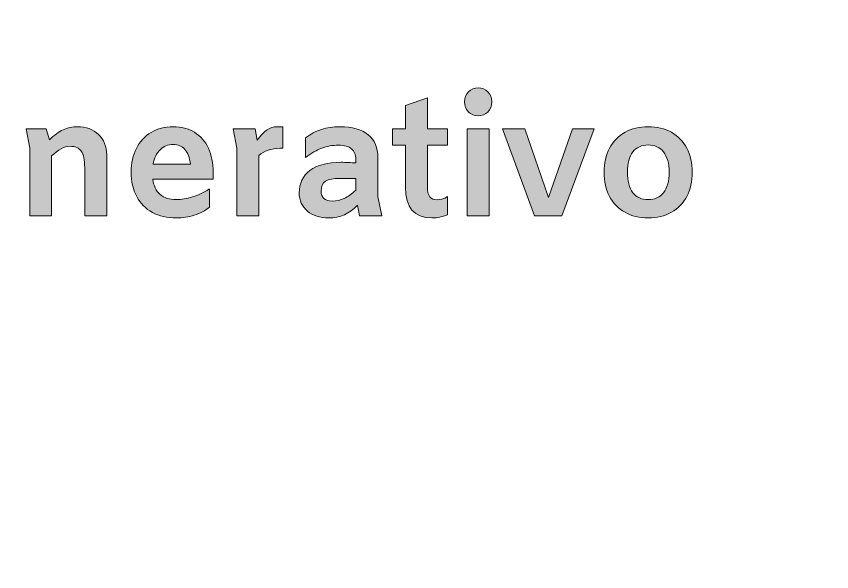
# Model space of a CAD drawing. Header units: millimetres. Extents: x 6 to 133, y 303 to 393.
# Drawn here: x 90.89 to 112.14, y 324.43 to 338.89 of the extents above; entities that cross this region are included whole.
import ezdxf

# ---------------------------------------------------------------- set-up
doc = ezdxf.new("R2010")
doc.units = ezdxf.units.MM
doc.header["$MEASUREMENT"] = 0

# ---------------------------------------------------------------- blocks, each defined once
blk = doc.blocks.new('block 2')
at = {"color": 188, "lineweight": 35, "true_color": 0x161224}
blk.add_open_spline([(21.418, 393.141), (21.418, 393.141), (6.418, 303.141), (6.418, 303.141), (6.418, 303.141), (118.799, 303.141), (118.799, 303.141), (118.799, 303.141), (133.023, 388.483), (133.023, 388.483), (133.386, 390.662), (131.914, 392.723), (129.735, 393.086), (129.518, 393.122), (129.298, 393.141), (129.078, 393.141), (129.078, 393.141), (21.418, 393.141), (21.418, 393.141)], degree=3, knots=[0, 0, 0, 0, 1, 1, 1, 2, 2, 2, 3, 3, 3, 4, 4, 4, 5, 5, 5, 6, 6, 6, 6], dxfattribs=at)
blk = doc.blocks.new('block 74')
at = {"true_color": 0xffffff}
h = blk.add_hatch(color=7, dxfattribs=at)
h.dxf.hatch_style = 2
edge = h.paths.add_edge_path()
edge.add_spline(control_points=[(92.485, 336.02), (92.713, 336.02), (92.896, 335.952), (93.036, 335.816), (93.178, 335.683), (93.249, 335.505), (93.249, 335.283), (93.249, 335.283), (93.249, 333.699), (93.249, 333.699), (93.249, 333.699), (92.676, 333.699), (92.676, 333.699), (92.676, 333.699), (92.676, 334.959), (92.676, 334.959), (92.676, 335.155), (92.646, 335.295), (92.587, 335.381), (92.527, 335.467), (92.43, 335.51), (92.294, 335.51), (92.143, 335.51), (91.984, 335.426), (91.815, 335.257), (91.815, 335.257), (91.815, 333.699), (91.815, 333.699), (91.815, 333.699), (91.242, 333.699), (91.242, 333.699), (91.242, 333.699), (91.242, 335.461), (91.242, 335.461), (91.242, 335.461), (91.149, 335.967), (91.149, 335.967), (91.149, 335.967), (91.673, 335.967), (91.673, 335.967), (91.673, 335.967), (91.757, 335.674), (91.757, 335.674), (91.881, 335.798), (92.001, 335.887), (92.117, 335.941), (92.232, 335.994), (92.354, 336.02), (92.485, 336.02)], knot_values=[0, 0, 0, 0, 1, 1, 1, 2, 2, 2, 3, 3, 3, 4, 4, 4, 5, 5, 5, 6, 6, 6, 7, 7, 7, 8, 8, 8, 9, 9, 9, 10, 10, 10, 11, 11, 11, 12, 12, 12, 13, 13, 13, 14, 14, 14, 15, 15, 15, 16, 16, 16, 16], degree=3, periodic=1)
at = {"lineweight": 0}
blk.add_open_spline([(92.485, 336.02), (92.713, 336.02), (92.896, 335.952), (93.036, 335.816), (93.178, 335.683), (93.249, 335.505), (93.249, 335.283), (93.249, 335.283), (93.249, 333.699), (93.249, 333.699), (93.249, 333.699), (92.676, 333.699), (92.676, 333.699), (92.676, 333.699), (92.676, 334.959), (92.676, 334.959), (92.676, 335.155), (92.646, 335.295), (92.587, 335.381), (92.527, 335.467), (92.43, 335.51), (92.294, 335.51), (92.143, 335.51), (91.984, 335.426), (91.815, 335.257), (91.815, 335.257), (91.815, 333.699), (91.815, 333.699), (91.815, 333.699), (91.242, 333.699), (91.242, 333.699), (91.242, 333.699), (91.242, 335.461), (91.242, 335.461), (91.242, 335.461), (91.149, 335.967), (91.149, 335.967), (91.149, 335.967), (91.673, 335.967), (91.673, 335.967), (91.673, 335.967), (91.757, 335.674), (91.757, 335.674), (91.881, 335.798), (92.001, 335.887), (92.117, 335.941), (92.232, 335.994), (92.354, 336.02), (92.485, 336.02)], degree=3, knots=[0, 0, 0, 0, 1, 1, 1, 2, 2, 2, 3, 3, 3, 4, 4, 4, 5, 5, 5, 6, 6, 6, 7, 7, 7, 8, 8, 8, 9, 9, 9, 10, 10, 10, 11, 11, 11, 12, 12, 12, 13, 13, 13, 14, 14, 14, 15, 15, 15, 16, 16, 16, 16], dxfattribs=at)
blk = doc.blocks.new('block 73')
blk.add_blockref('block 74', (0, 0))
blk = doc.blocks.new('block 72')
blk.add_blockref('block 73', (0, 0))
blk = doc.blocks.new('block 77')
at = {"true_color": 0xffffff}
h = blk.add_hatch(color=7, dxfattribs=at)
h.dxf.hatch_style = 2
edge = h.paths.add_edge_path()
edge.add_spline(control_points=[(96.024, 334.657), (96.024, 334.657), (94.448, 334.657), (94.448, 334.657), (94.471, 334.485), (94.534, 334.352), (94.639, 334.258), (94.745, 334.166), (94.887, 334.12), (95.065, 334.12), (95.195, 334.12), (95.336, 334.144), (95.487, 334.191), (95.64, 334.238), (95.782, 334.305), (95.913, 334.391), (95.913, 334.391), (95.931, 334.391), (95.931, 334.391), (95.931, 334.391), (95.931, 333.925), (95.931, 333.925), (95.815, 333.836), (95.682, 333.766), (95.531, 333.716), (95.382, 333.67), (95.226, 333.645), (95.06, 333.645), (94.823, 333.645), (94.616, 333.693), (94.439, 333.787), (94.261, 333.885), (94.125, 334.023), (94.03, 334.2), (93.935, 334.38), (93.888, 334.592), (93.888, 334.835), (93.888, 335.068), (93.933, 335.275), (94.022, 335.452), (94.113, 335.632), (94.241, 335.772), (94.408, 335.869), (94.573, 335.969), (94.764, 336.02), (94.98, 336.02), (95.194, 336.02), (95.378, 335.972), (95.535, 335.874), (95.695, 335.778), (95.816, 335.641), (95.899, 335.461), (95.982, 335.283), (96.024, 335.075), (96.024, 334.835), (96.024, 334.835), (96.024, 334.657), (96.024, 334.657)], knot_values=[0, 0, 0, 0, 1, 1, 1, 2, 2, 2, 3, 3, 3, 4, 4, 4, 5, 5, 5, 6, 6, 6, 7, 7, 7, 8, 8, 8, 9, 9, 9, 10, 10, 10, 11, 11, 11, 12, 12, 12, 13, 13, 13, 14, 14, 14, 15, 15, 15, 16, 16, 16, 17, 17, 17, 18, 18, 18, 19, 19, 19, 19], degree=3, periodic=1)
edge = h.paths.add_edge_path()
edge.add_spline(control_points=[(94.98, 335.559), (94.844, 335.559), (94.73, 335.512), (94.639, 335.421), (94.55, 335.332), (94.489, 335.208), (94.457, 335.048), (94.457, 335.048), (95.433, 335.048), (95.433, 335.048), (95.409, 335.214), (95.36, 335.339), (95.287, 335.426), (95.212, 335.514), (95.11, 335.559), (94.98, 335.559)], knot_values=[0, 0, 0, 0, 1, 1, 1, 2, 2, 2, 3, 3, 3, 4, 4, 4, 5, 5, 5, 5], degree=3, periodic=1)
at = {"lineweight": 0}
for points, knots in [([(96.024, 334.657), (96.024, 334.657), (94.448, 334.657), (94.448, 334.657), (94.471, 334.485), (94.534, 334.352), (94.639, 334.258), (94.745, 334.166), (94.887, 334.12), (95.065, 334.12), (95.195, 334.12), (95.336, 334.144), (95.487, 334.191), (95.64, 334.238), (95.782, 334.305), (95.913, 334.391), (95.913, 334.391), (95.931, 334.391), (95.931, 334.391), (95.931, 334.391), (95.931, 333.925), (95.931, 333.925), (95.815, 333.836), (95.682, 333.766), (95.531, 333.716), (95.382, 333.67), (95.226, 333.645), (95.06, 333.645), (94.823, 333.645), (94.616, 333.693), (94.439, 333.787), (94.261, 333.885), (94.125, 334.023), (94.03, 334.2), (93.935, 334.38), (93.888, 334.592), (93.888, 334.835), (93.888, 335.068), (93.933, 335.275), (94.022, 335.452), (94.113, 335.632), (94.241, 335.772), (94.408, 335.869), (94.573, 335.969), (94.764, 336.02), (94.98, 336.02), (95.194, 336.02), (95.378, 335.972), (95.535, 335.874), (95.695, 335.778), (95.816, 335.641), (95.899, 335.461), (95.982, 335.283), (96.024, 335.075), (96.024, 334.835), (96.024, 334.835), (96.024, 334.657), (96.024, 334.657)], [0, 0, 0, 0, 1, 1, 1, 2, 2, 2, 3, 3, 3, 4, 4, 4, 5, 5, 5, 6, 6, 6, 7, 7, 7, 8, 8, 8, 9, 9, 9, 10, 10, 10, 11, 11, 11, 12, 12, 12, 13, 13, 13, 14, 14, 14, 15, 15, 15, 16, 16, 16, 17, 17, 17, 18, 18, 18, 19, 19, 19, 19]), ([(94.98, 335.559), (94.844, 335.559), (94.73, 335.512), (94.639, 335.421), (94.55, 335.332), (94.489, 335.208), (94.457, 335.048), (94.457, 335.048), (95.433, 335.048), (95.433, 335.048), (95.409, 335.214), (95.36, 335.339), (95.287, 335.426), (95.212, 335.514), (95.11, 335.559), (94.98, 335.559)], [0, 0, 0, 0, 1, 1, 1, 2, 2, 2, 3, 3, 3, 4, 4, 4, 5, 5, 5, 5])]:
    blk.add_open_spline(points, degree=3, knots=knots, dxfattribs=at)
blk = doc.blocks.new('block 76')
blk.add_blockref('block 77', (0, 0))
blk = doc.blocks.new('block 75')
blk.add_blockref('block 76', (0, 0))
blk = doc.blocks.new('block 80')
at = {"true_color": 0xffffff}
h = blk.add_hatch(color=7, dxfattribs=at)
h.dxf.hatch_style = 2
edge = h.paths.add_edge_path()
edge.add_spline(control_points=[(97.835, 336.02), (97.835, 336.02), (97.835, 335.457), (97.835, 335.457), (97.835, 335.457), (97.764, 335.457), (97.764, 335.457), (97.535, 335.457), (97.351, 335.392), (97.209, 335.266), (97.209, 335.266), (97.209, 333.699), (97.209, 333.699), (97.209, 333.699), (96.636, 333.699), (96.636, 333.699), (96.636, 333.699), (96.636, 335.461), (96.636, 335.461), (96.636, 335.461), (96.543, 335.967), (96.543, 335.967), (96.543, 335.967), (97.116, 335.967), (97.116, 335.967), (97.116, 335.967), (97.173, 335.665), (97.173, 335.665), (97.268, 335.798), (97.353, 335.889), (97.431, 335.941), (97.511, 335.994), (97.597, 336.02), (97.693, 336.02), (97.693, 336.02), (97.835, 336.02), (97.835, 336.02)], knot_values=[0, 0, 0, 0, 1, 1, 1, 2, 2, 2, 3, 3, 3, 4, 4, 4, 5, 5, 5, 6, 6, 6, 7, 7, 7, 8, 8, 8, 9, 9, 9, 10, 10, 10, 11, 11, 11, 12, 12, 12, 12], degree=3, periodic=1)
at = {"lineweight": 0}
blk.add_open_spline([(97.835, 336.02), (97.835, 336.02), (97.835, 335.457), (97.835, 335.457), (97.835, 335.457), (97.764, 335.457), (97.764, 335.457), (97.535, 335.457), (97.351, 335.392), (97.209, 335.266), (97.209, 335.266), (97.209, 333.699), (97.209, 333.699), (97.209, 333.699), (96.636, 333.699), (96.636, 333.699), (96.636, 333.699), (96.636, 335.461), (96.636, 335.461), (96.636, 335.461), (96.543, 335.967), (96.543, 335.967), (96.543, 335.967), (97.116, 335.967), (97.116, 335.967), (97.116, 335.967), (97.173, 335.665), (97.173, 335.665), (97.268, 335.798), (97.353, 335.889), (97.431, 335.941), (97.511, 335.994), (97.597, 336.02), (97.693, 336.02), (97.693, 336.02), (97.835, 336.02), (97.835, 336.02)], degree=3, knots=[0, 0, 0, 0, 1, 1, 1, 2, 2, 2, 3, 3, 3, 4, 4, 4, 5, 5, 5, 6, 6, 6, 7, 7, 7, 8, 8, 8, 9, 9, 9, 10, 10, 10, 11, 11, 11, 12, 12, 12, 12], dxfattribs=at)
blk = doc.blocks.new('block 79')
blk.add_blockref('block 80', (0, 0))
blk = doc.blocks.new('block 78')
blk.add_blockref('block 79', (0, 0))
blk = doc.blocks.new('block 83')
at = {"true_color": 0xffffff}
h = blk.add_hatch(color=7, dxfattribs=at)
h.dxf.hatch_style = 2
edge = h.paths.add_edge_path()
edge.add_spline(control_points=[(99.836, 333.699), (99.836, 333.699), (99.783, 333.974), (99.783, 333.974), (99.576, 333.754), (99.327, 333.645), (99.037, 333.645), (98.809, 333.645), (98.622, 333.704), (98.478, 333.823), (98.336, 333.944), (98.265, 334.1), (98.265, 334.293), (98.265, 334.544), (98.358, 334.74), (98.544, 334.879), (98.731, 335.022), (99.002, 335.093), (99.357, 335.093), (99.483, 335.093), (99.611, 335.086), (99.739, 335.075), (99.739, 335.075), (99.739, 335.159), (99.739, 335.159), (99.739, 335.286), (99.701, 335.381), (99.628, 335.443), (99.557, 335.505), (99.442, 335.537), (99.286, 335.537), (99.132, 335.537), (98.988, 335.511), (98.855, 335.461), (98.724, 335.41), (98.582, 335.329), (98.429, 335.217), (98.429, 335.217), (98.429, 335.727), (98.429, 335.727), (98.562, 335.827), (98.701, 335.902), (98.846, 335.949), (98.991, 335.996), (99.15, 336.02), (99.326, 336.02), (99.648, 336.02), (99.894, 335.951), (100.063, 335.812), (100.232, 335.675), (100.316, 335.475), (100.316, 335.212), (100.316, 335.212), (100.316, 334.205), (100.316, 334.205), (100.316, 334.205), (100.414, 333.699), (100.414, 333.699), (100.414, 333.699), (99.836, 333.699), (99.836, 333.699)], knot_values=[0, 0, 0, 0, 1, 1, 1, 2, 2, 2, 3, 3, 3, 4, 4, 4, 5, 5, 5, 6, 6, 6, 7, 7, 7, 8, 8, 8, 9, 9, 9, 10, 10, 10, 11, 11, 11, 12, 12, 12, 13, 13, 13, 14, 14, 14, 15, 15, 15, 16, 16, 16, 17, 17, 17, 18, 18, 18, 19, 19, 19, 20, 20, 20, 20], degree=3, periodic=1)
edge = h.paths.add_edge_path()
edge.add_spline(control_points=[(98.837, 334.338), (98.837, 334.169), (98.933, 334.085), (99.126, 334.085), (99.235, 334.085), (99.339, 334.107), (99.437, 334.151), (99.537, 334.196), (99.638, 334.268), (99.739, 334.369), (99.739, 334.369), (99.739, 334.675), (99.739, 334.675), (99.739, 334.675), (99.321, 334.675), (99.321, 334.675), (99.153, 334.675), (99.029, 334.65), (98.953, 334.6), (98.875, 334.552), (98.837, 334.464), (98.837, 334.338)], knot_values=[0, 0, 0, 0, 1, 1, 1, 2, 2, 2, 3, 3, 3, 4, 4, 4, 5, 5, 5, 6, 6, 6, 7, 7, 7, 7], degree=3, periodic=1)
at = {"lineweight": 0}
for points, knots in [([(99.836, 333.699), (99.836, 333.699), (99.783, 333.974), (99.783, 333.974), (99.576, 333.754), (99.327, 333.645), (99.037, 333.645), (98.809, 333.645), (98.622, 333.704), (98.478, 333.823), (98.336, 333.944), (98.265, 334.1), (98.265, 334.293), (98.265, 334.544), (98.358, 334.74), (98.544, 334.879), (98.731, 335.022), (99.002, 335.093), (99.357, 335.093), (99.483, 335.093), (99.611, 335.086), (99.739, 335.075), (99.739, 335.075), (99.739, 335.159), (99.739, 335.159), (99.739, 335.286), (99.701, 335.381), (99.628, 335.443), (99.557, 335.505), (99.442, 335.537), (99.286, 335.537), (99.132, 335.537), (98.988, 335.511), (98.855, 335.461), (98.724, 335.41), (98.582, 335.329), (98.429, 335.217), (98.429, 335.217), (98.429, 335.727), (98.429, 335.727), (98.562, 335.827), (98.701, 335.902), (98.846, 335.949), (98.991, 335.996), (99.15, 336.02), (99.326, 336.02), (99.648, 336.02), (99.894, 335.951), (100.063, 335.812), (100.232, 335.675), (100.316, 335.475), (100.316, 335.212), (100.316, 335.212), (100.316, 334.205), (100.316, 334.205), (100.316, 334.205), (100.414, 333.699), (100.414, 333.699), (100.414, 333.699), (99.836, 333.699), (99.836, 333.699)], [0, 0, 0, 0, 1, 1, 1, 2, 2, 2, 3, 3, 3, 4, 4, 4, 5, 5, 5, 6, 6, 6, 7, 7, 7, 8, 8, 8, 9, 9, 9, 10, 10, 10, 11, 11, 11, 12, 12, 12, 13, 13, 13, 14, 14, 14, 15, 15, 15, 16, 16, 16, 17, 17, 17, 18, 18, 18, 19, 19, 19, 20, 20, 20, 20]), ([(98.837, 334.338), (98.837, 334.169), (98.933, 334.085), (99.126, 334.085), (99.235, 334.085), (99.339, 334.107), (99.437, 334.151), (99.537, 334.196), (99.638, 334.268), (99.739, 334.369), (99.739, 334.369), (99.739, 334.675), (99.739, 334.675), (99.739, 334.675), (99.321, 334.675), (99.321, 334.675), (99.153, 334.675), (99.029, 334.65), (98.953, 334.6), (98.875, 334.552), (98.837, 334.464), (98.837, 334.338)], [0, 0, 0, 0, 1, 1, 1, 2, 2, 2, 3, 3, 3, 4, 4, 4, 5, 5, 5, 6, 6, 6, 7, 7, 7, 7])]:
    blk.add_open_spline(points, degree=3, knots=knots, dxfattribs=at)
blk = doc.blocks.new('block 82')
blk.add_blockref('block 83', (0, 0))
blk = doc.blocks.new('block 81')
blk.add_blockref('block 82', (0, 0))
blk = doc.blocks.new('block 86')
at = {"true_color": 0xffffff}
h = blk.add_hatch(color=7, dxfattribs=at)
h.dxf.hatch_style = 2
edge = h.paths.add_edge_path()
edge.add_spline(control_points=[(101.605, 335.967), (101.605, 335.967), (102.129, 335.967), (102.129, 335.967), (102.129, 335.967), (102.129, 335.541), (102.129, 335.541), (102.129, 335.541), (101.605, 335.541), (101.605, 335.541), (101.605, 335.541), (101.605, 334.444), (101.605, 334.444), (101.605, 334.225), (101.689, 334.116), (101.858, 334.116), (101.935, 334.116), (102.027, 334.144), (102.133, 334.2), (102.133, 334.2), (102.133, 333.725), (102.133, 333.725), (102.059, 333.699), (101.991, 333.68), (101.929, 333.667), (101.867, 333.653), (101.797, 333.645), (101.72, 333.645), (101.261, 333.645), (101.032, 333.912), (101.032, 334.444), (101.032, 334.444), (101.032, 335.541), (101.032, 335.541), (101.032, 335.541), (100.699, 335.541), (100.699, 335.541), (100.699, 335.541), (100.699, 335.967), (100.699, 335.967), (100.699, 335.967), (101.032, 335.967), (101.032, 335.967), (101.032, 335.967), (101.032, 336.575), (101.032, 336.575), (101.032, 336.575), (101.605, 336.775), (101.605, 336.775), (101.605, 336.775), (101.605, 335.967), (101.605, 335.967)], knot_values=[0, 0, 0, 0, 1, 1, 1, 2, 2, 2, 3, 3, 3, 4, 4, 4, 5, 5, 5, 6, 6, 6, 7, 7, 7, 8, 8, 8, 9, 9, 9, 10, 10, 10, 11, 11, 11, 12, 12, 12, 13, 13, 13, 14, 14, 14, 15, 15, 15, 16, 16, 16, 17, 17, 17, 17], degree=3, periodic=1)
at = {"lineweight": 0}
blk.add_open_spline([(101.605, 335.967), (101.605, 335.967), (102.129, 335.967), (102.129, 335.967), (102.129, 335.967), (102.129, 335.541), (102.129, 335.541), (102.129, 335.541), (101.605, 335.541), (101.605, 335.541), (101.605, 335.541), (101.605, 334.444), (101.605, 334.444), (101.605, 334.225), (101.689, 334.116), (101.858, 334.116), (101.935, 334.116), (102.027, 334.144), (102.133, 334.2), (102.133, 334.2), (102.133, 333.725), (102.133, 333.725), (102.059, 333.699), (101.991, 333.68), (101.929, 333.667), (101.867, 333.653), (101.797, 333.645), (101.72, 333.645), (101.261, 333.645), (101.032, 333.912), (101.032, 334.444), (101.032, 334.444), (101.032, 335.541), (101.032, 335.541), (101.032, 335.541), (100.699, 335.541), (100.699, 335.541), (100.699, 335.541), (100.699, 335.967), (100.699, 335.967), (100.699, 335.967), (101.032, 335.967), (101.032, 335.967), (101.032, 335.967), (101.032, 336.575), (101.032, 336.575), (101.032, 336.575), (101.605, 336.775), (101.605, 336.775), (101.605, 336.775), (101.605, 335.967), (101.605, 335.967)], degree=3, knots=[0, 0, 0, 0, 1, 1, 1, 2, 2, 2, 3, 3, 3, 4, 4, 4, 5, 5, 5, 6, 6, 6, 7, 7, 7, 8, 8, 8, 9, 9, 9, 10, 10, 10, 11, 11, 11, 12, 12, 12, 13, 13, 13, 14, 14, 14, 15, 15, 15, 16, 16, 16, 17, 17, 17, 17], dxfattribs=at)
blk = doc.blocks.new('block 85')
blk.add_blockref('block 86', (0, 0))
blk = doc.blocks.new('block 84')
blk.add_blockref('block 85', (0, 0))
blk = doc.blocks.new('block 89')
at = {"true_color": 0xffffff}
h = blk.add_hatch(color=7, dxfattribs=at)
h.dxf.hatch_style = 2
edge = h.paths.add_edge_path()
edge.add_spline(control_points=[(102.929, 336.305), (102.832, 336.305), (102.747, 336.337), (102.676, 336.402), (102.607, 336.47), (102.574, 336.559), (102.574, 336.669), (102.574, 336.775), (102.607, 336.861), (102.676, 336.926), (102.747, 336.994), (102.832, 337.028), (102.929, 337.028), (103.027, 337.028), (103.109, 336.994), (103.178, 336.926), (103.249, 336.861), (103.284, 336.775), (103.284, 336.669), (103.284, 336.559), (103.249, 336.47), (103.178, 336.402), (103.109, 336.337), (103.027, 336.305), (102.929, 336.305)], knot_values=[0, 0, 0, 0, 1, 1, 1, 2, 2, 2, 3, 3, 3, 4, 4, 4, 5, 5, 5, 6, 6, 6, 7, 7, 7, 8, 8, 8, 8], degree=3, periodic=1)
h.paths.add_polyline_path([(103.218, 335.967), (103.218, 333.699), (102.641, 333.699), (102.641, 335.963)])
at = {"lineweight": 0}
blk.add_lwpolyline([(103.218, 335.967), (103.218, 333.699), (102.641, 333.699), (102.641, 335.963), (103.218, 335.967)], dxfattribs=at)
blk.add_open_spline([(102.929, 336.305), (102.832, 336.305), (102.747, 336.337), (102.676, 336.402), (102.607, 336.47), (102.574, 336.559), (102.574, 336.669), (102.574, 336.775), (102.607, 336.861), (102.676, 336.926), (102.747, 336.994), (102.832, 337.028), (102.929, 337.028), (103.027, 337.028), (103.109, 336.994), (103.178, 336.926), (103.249, 336.861), (103.284, 336.775), (103.284, 336.669), (103.284, 336.559), (103.249, 336.47), (103.178, 336.402), (103.109, 336.337), (103.027, 336.305), (102.929, 336.305)], degree=3, knots=[0, 0, 0, 0, 1, 1, 1, 2, 2, 2, 3, 3, 3, 4, 4, 4, 5, 5, 5, 6, 6, 6, 7, 7, 7, 8, 8, 8, 8], dxfattribs=at)
blk = doc.blocks.new('block 88')
blk.add_blockref('block 89', (0, 0))
blk = doc.blocks.new('block 87')
blk.add_blockref('block 88', (0, 0))
blk = doc.blocks.new('block 92')
at = {"true_color": 0xffffff}
h = blk.add_hatch(color=7, dxfattribs=at)
h.dxf.hatch_style = 2
h.paths.add_polyline_path([(105.948, 335.967), (105.109, 333.699), (104.398, 333.699), (103.559, 335.967), (104.141, 335.967), (104.762, 334.178), (105.384, 335.967)])
at = {"lineweight": 0}
blk.add_lwpolyline([(105.948, 335.967), (105.109, 333.699), (104.398, 333.699), (103.559, 335.967), (104.141, 335.967), (104.762, 334.178), (105.384, 335.967), (105.948, 335.967)], dxfattribs=at)
blk = doc.blocks.new('block 91')
blk.add_blockref('block 92', (0, 0))
blk = doc.blocks.new('block 90')
blk.add_blockref('block 91', (0, 0))
blk = doc.blocks.new('block 95')
at = {"true_color": 0xffffff}
h = blk.add_hatch(color=7, dxfattribs=at)
h.dxf.hatch_style = 2
edge = h.paths.add_edge_path()
edge.add_spline(control_points=[(107.359, 333.645), (107.13, 333.645), (106.929, 333.694), (106.755, 333.792), (106.579, 333.889), (106.445, 334.027), (106.351, 334.205), (106.259, 334.384), (106.213, 334.595), (106.213, 334.835), (106.213, 335.071), (106.259, 335.279), (106.351, 335.457), (106.445, 335.636), (106.579, 335.776), (106.755, 335.874), (106.929, 335.972), (107.13, 336.02), (107.359, 336.02), (107.589, 336.02), (107.79, 335.972), (107.962, 335.874), (108.137, 335.776), (108.271, 335.636), (108.366, 335.457), (108.461, 335.279), (108.508, 335.071), (108.508, 334.835), (108.508, 334.595), (108.461, 334.384), (108.366, 334.205), (108.271, 334.027), (108.137, 333.889), (107.962, 333.792), (107.79, 333.694), (107.589, 333.645), (107.359, 333.645)], knot_values=[0, 0, 0, 0, 1, 1, 1, 2, 2, 2, 3, 3, 3, 4, 4, 4, 5, 5, 5, 6, 6, 6, 7, 7, 7, 8, 8, 8, 9, 9, 9, 10, 10, 10, 11, 11, 11, 12, 12, 12, 12], degree=3, periodic=1)
edge = h.paths.add_edge_path()
edge.add_spline(control_points=[(107.359, 334.12), (107.529, 334.12), (107.663, 334.18), (107.758, 334.302), (107.856, 334.427), (107.905, 334.604), (107.905, 334.835), (107.905, 335.066), (107.856, 335.241), (107.758, 335.363), (107.663, 335.484), (107.529, 335.545), (107.359, 335.545), (107.19, 335.545), (107.057, 335.484), (106.959, 335.363), (106.864, 335.241), (106.817, 335.066), (106.817, 334.835), (106.817, 334.604), (106.864, 334.427), (106.959, 334.302), (107.057, 334.18), (107.19, 334.12), (107.359, 334.12)], knot_values=[0, 0, 0, 0, 1, 1, 1, 2, 2, 2, 3, 3, 3, 4, 4, 4, 5, 5, 5, 6, 6, 6, 7, 7, 7, 8, 8, 8, 8], degree=3, periodic=1)
at = {"lineweight": 0}
for points, knots in [([(107.359, 333.645), (107.13, 333.645), (106.929, 333.694), (106.755, 333.792), (106.579, 333.889), (106.445, 334.027), (106.351, 334.205), (106.259, 334.384), (106.213, 334.595), (106.213, 334.835), (106.213, 335.071), (106.259, 335.279), (106.351, 335.457), (106.445, 335.636), (106.579, 335.776), (106.755, 335.874), (106.929, 335.972), (107.13, 336.02), (107.359, 336.02), (107.589, 336.02), (107.79, 335.972), (107.962, 335.874), (108.137, 335.776), (108.271, 335.636), (108.366, 335.457), (108.461, 335.279), (108.508, 335.071), (108.508, 334.835), (108.508, 334.595), (108.461, 334.384), (108.366, 334.205), (108.271, 334.027), (108.137, 333.889), (107.962, 333.792), (107.79, 333.694), (107.589, 333.645), (107.359, 333.645)], [0, 0, 0, 0, 1, 1, 1, 2, 2, 2, 3, 3, 3, 4, 4, 4, 5, 5, 5, 6, 6, 6, 7, 7, 7, 8, 8, 8, 9, 9, 9, 10, 10, 10, 11, 11, 11, 12, 12, 12, 12]), ([(107.359, 334.12), (107.529, 334.12), (107.663, 334.18), (107.758, 334.302), (107.856, 334.427), (107.905, 334.604), (107.905, 334.835), (107.905, 335.066), (107.856, 335.241), (107.758, 335.363), (107.663, 335.484), (107.529, 335.545), (107.359, 335.545), (107.19, 335.545), (107.057, 335.484), (106.959, 335.363), (106.864, 335.241), (106.817, 335.066), (106.817, 334.835), (106.817, 334.604), (106.864, 334.427), (106.959, 334.302), (107.057, 334.18), (107.19, 334.12), (107.359, 334.12)], [0, 0, 0, 0, 1, 1, 1, 2, 2, 2, 3, 3, 3, 4, 4, 4, 5, 5, 5, 6, 6, 6, 7, 7, 7, 8, 8, 8, 8])]:
    blk.add_open_spline(points, degree=3, knots=knots, dxfattribs=at)
blk = doc.blocks.new('block 94')
blk.add_blockref('block 95', (0, 0))
blk = doc.blocks.new('block 93')
blk.add_blockref('block 94', (0, 0))

msp = doc.modelspace()

# ---------------------------------------------------------------- block references
for name in ['block 2', 'block 87', 'block 84', 'block 72', 'block 75', 'block 78', 'block 81', 'block 90', 'block 93']:
    msp.add_blockref(name, (0, 0))

doc.saveas('drawing.dxf')
